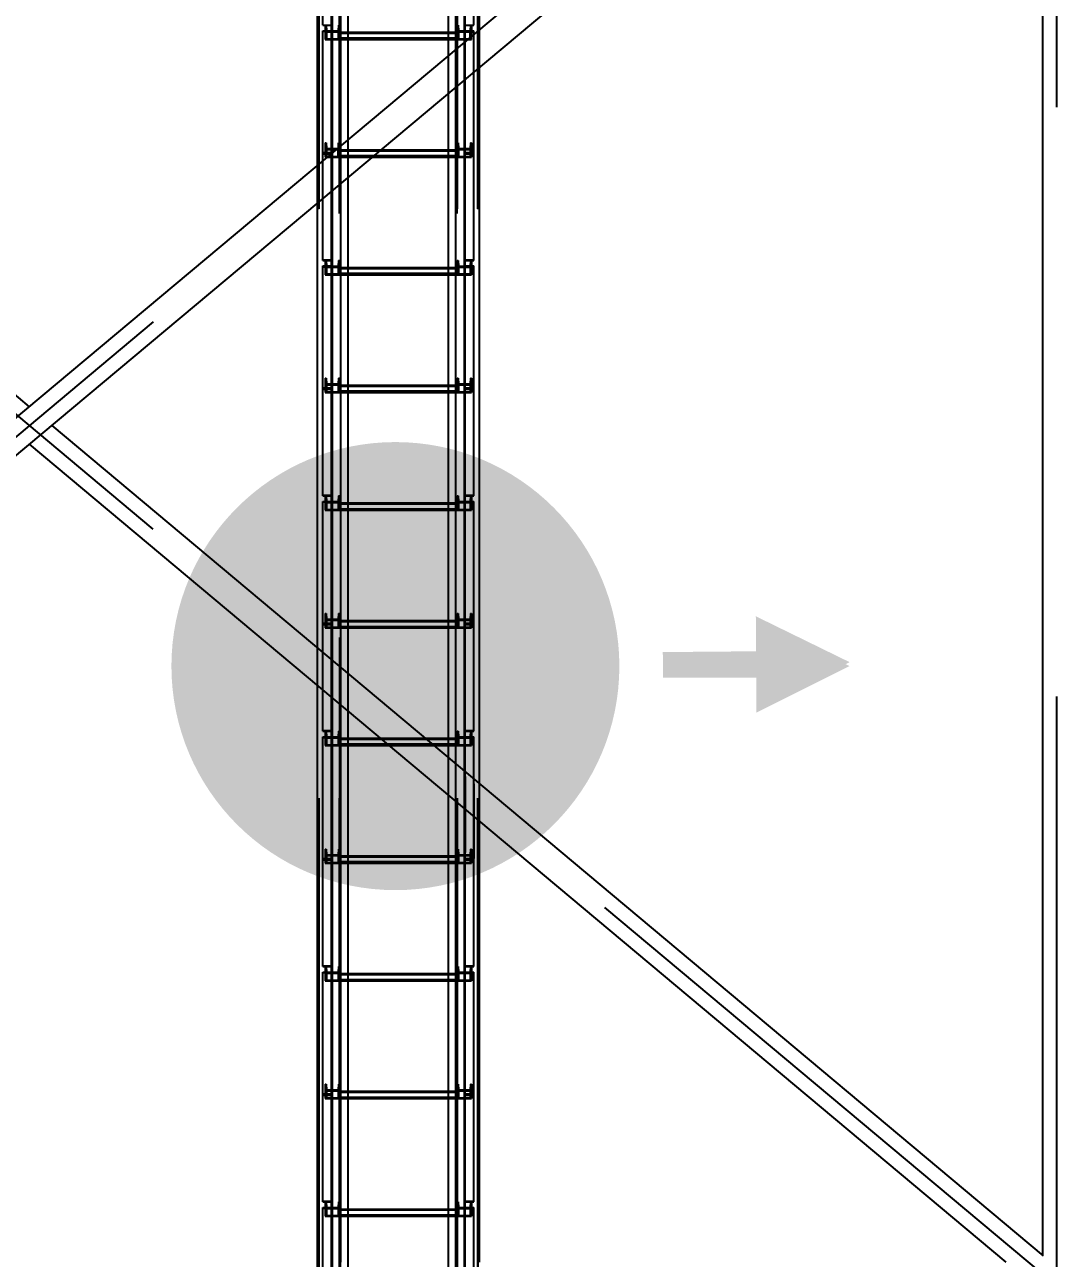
# Model space of a CAD drawing. Header units: millimetres. Extents: x 150209.93 to 150215.05, y 136675.65 to 136679.93.
# Drawn here: x 150213.7881 to 150213.965, y 136678.1456 to 136678.3549 of the extents above; entities that cross this region are included whole.
import ezdxf

# ---------------------------------------------------------------- set-up
doc = ezdxf.new("R2010")
doc.units = ezdxf.units.MM
doc.header["$LTSCALE"] = 0.25
for name, pattern in [('CENTER', [50.8, 31.75, -6.35, 6.35, -6.35]), ('XKITLINE00', [0]), ('XKITLINE02', [4, 2, -2]), ('XKITLINE03', [6, 3, -1, 1, -1])]:
    doc.linetypes.add(name, pattern=pattern)
doc.layers.add('Parts', color=7, linetype='Continuous')
doc.styles.add('ROMANS', font='romans.shx')
doc.dimstyles.new('MD300', dxfattribs={"dimtxt": 2.5, "dimasz": 2.5, "dimexe": 1, "dimexo": 1, "dimgap": 0.5, "dimtad": 1, "dimdec": 1, "dimlfac": 50, "dimrnd": 0.5, "dimdsep": 46, "dimtxsty": 'ROMANS', "dimcen": 1, "dimclrd": 146, "dimclre": 146, "dimclrt": 30, "dimadec": 1, "dimazin": 2, "dimtfac": 1, "dimtdec": 1, "dimtmove": 0, "dimatfit": 1, "dimfxl": 1, "dimtolj": 1, "dimtzin": 0, "dimlwd": -1, "dimlwe": -1, "dimarcsym": 0})

# ---------------------------------------------------------------- blocks, each defined once
blk = doc.blocks.new('çatıı')
at = {"color": 1, "linetype": 'XKITLINE03'}
for p, q in [((24559, 12460.2), (24559, 14136.6)), ((24671, 12460.2), (24671, 14136.6)), ((24565, 14100.3), (24565, 12460.3)), ((24665, 12460.3), (24665, 14100.3)), ((24559, 13511.3), (24559, 13614.7)), ((24565, 13607.7), (24565, 13614.3)), ((24565, 13608.4), (24665, 13608.4)), ((24665, 13614.3), (24665, 13607.7)), ((24671, 13614.7), (24671, 13511.3)), ((24559, 13420.8), (24559, 13511.3)), ((24565, 13507.9), (24565, 13514.5)), ((24665, 13514.5), (24665, 13507.9)), ((24671, 13511.3), (24671, 13420.8)), ((24565, 13508.6), (24665, 13508.6)), ((24559, 13311.7), (24559, 13415)), ((24565, 13408.1), (24565, 13414.7)), ((24565, 13408.8), (24665, 13408.8)), ((24665, 13414.7), (24665, 13408.1)), ((24671, 13415), (24671, 13311.7)), ((24565, 13308.2), (24565, 13314.8)), ((24665, 13314.8), (24665, 13308.2)), ((24559, 13221.2), (24559, 13311.7)), ((24565, 13308.9), (24665, 13308.9)), ((24671, 13311.7), (24671, 13221.2)), ((24559, 13112), (24559, 13215.4)), ((24565, 13208.4), (24565, 13215)), ((24565, 13209.1), (24665, 13209.1)), ((24665, 13215), (24665, 13208.4)), ((24671, 13215.4), (24671, 13112)), ((24565, 13108.6), (24565, 13115.2)), ((24665, 13115.2), (24665, 13108.6)), ((24559, 13021.5), (24559, 13112)), ((24565, 13109.3), (24665, 13109.3)), ((24671, 13112), (24671, 13021.5)), ((24559, 12912.4), (24559, 13015.7)), ((24565, 13008.8), (24565, 13015.4)), ((24565, 13009.5), (24665, 13009.5)), ((24665, 13015.4), (24665, 13008.8)), ((24671, 13015.7), (24671, 12912.4)), ((24565, 12908.9), (24565, 12915.5)), ((24665, 12915.5), (24665, 12908.9)), ((24559, 12821.9), (24559, 12912.4)), ((24565, 12909.6), (24665, 12909.6)), ((24671, 12912.4), (24671, 12821.9)), ((24559, 12712.7), (24559, 12816.1)), ((24565, 12809.1), (24565, 12815.7)), ((24565, 12809.8), (24665, 12809.8)), ((24665, 12815.7), (24665, 12809.1)), ((24671, 12816.1), (24671, 12712.7)), ((24565, 12709.3), (24565, 12715.9)), ((24665, 12715.9), (24665, 12709.3)), ((24559, 12622.2), (24559, 12712.7)), ((24565, 12710), (24665, 12710)), ((24671, 12712.7), (24671, 12622.2)), ((24559, 12513.1), (24559, 12616.4)), ((24565, 12609.4), (24565, 12616.1)), ((24665, 12616.1), (24665, 12609.4)), ((24671, 12616.4), (24671, 12513.1)), ((24565, 12610.2), (24665, 12610.2))]:
    blk.add_line(p, q, dxfattribs=at)
at = {"color": 116, "linetype": 'XKITLINE02', "true_color": 0x136734}
for p, q in [((24547.1, 12464), (24547.1, 14108)), ((24547.7, 12464.3), (24547.7, 14108.5)), ((24564.9, 12464.3), (24564.9, 14108.5)), ((24565.4, 12464), (24565.4, 14108)), ((24664.5, 12464), (24664.5, 14108)), ((24665.1, 12464.3), (24665.1, 14108.5)), ((24682.3, 12464.3), (24682.3, 14108.5)), ((24682.8, 12464), (24682.8, 14108)), ((24565, 12460.3), (24565, 14101.5)), ((24565.8, 12460.4), (24565.8, 14101.4)), ((24657.5, 12461.4), (24657.5, 14101.4)), ((24664.1, 12460.4), (24664.1, 14101.4)), ((24665, 12460.3), (24665, 14101.5)), ((24663.7, 12512.8), (24663.7, 14066.3)), ((24546.3, 12527.6), (24546.3, 14052.6)), ((24572.5, 12461.4), (24572.5, 14036.4)), ((24551, 13619.9), (24551, 13711)), ((24558.2, 13614.3), (24558.2, 13710.4)), ((24559, 13614.3), (24559, 13711)), ((24671, 13614.3), (24671, 13711)), ((24671.8, 13614.3), (24671.8, 13710.4)), ((24679, 13619.9), (24679, 13711)), ((24551, 13619.9), (24558.2, 13619.9)), ((24553, 13619.8), (24553, 13613.2)), ((24553, 13619.8), (24553.7, 13619.8)), ((24553, 13619.8), (24553, 13614.3)), ((24553.7, 13619.8), (24553.7, 13613.2)), ((24553.7, 13619.8), (24554.1, 13615)), ((24558.2, 13511.9), (24558.2, 13620.2)), ((24558.2, 13620.2), (24559, 13620.2)), ((24559, 13511.3), (24559, 13620.2)), ((24564.3, 13619.8), (24563.9, 13615)), ((24564.3, 13619.8), (24564.3, 13613.2)), ((24564.3, 13619.8), (24565, 13619.8)), ((24565, 13619.8), (24565, 13613.2)), ((24565, 13619.8), (24565, 13614.3)), ((24665, 13619.8), (24665, 13614.3)), ((24665, 13619.8), (24665.7, 13619.8)), ((24665, 13619.8), (24665, 13613.2)), ((24665.7, 13619.8), (24666, 13615)), ((24665.7, 13619.8), (24665.7, 13613.2)), ((24671, 13511.3), (24671, 13620.2)), ((24671, 13620.2), (24671.8, 13620.2)), ((24671.8, 13601.9), (24671.8, 13620.2)), ((24671.8, 13619.9), (24679, 13619.9)), ((24676.3, 13619.8), (24675.9, 13615)), ((24676.3, 13619.8), (24677, 13619.8)), ((24676.3, 13619.8), (24676.3, 13613.2)), ((24677, 13619.8), (24677, 13614.3)), ((24677, 13619.8), (24677, 13613.2)), ((24683.7, 13584.2), (24683.7, 13615.9)), ((24551, 13511.3), (24551, 13615.2)), ((24551, 13615.2), (24558.2, 13615.2)), ((24551, 13614.7), (24559, 13614.7)), ((24553, 13614.3), (24553, 13607.7)), ((24553, 13614.3), (24565, 13614.3)), ((24553, 13613.2), (24553.7, 13613.2)), ((24553, 13613.2), (24553, 13607.7)), ((24553, 13607.7), (24565, 13607.7)), ((24553.7, 13613.2), (24554.1, 13608.4)), ((24554.1, 13615), (24554.1, 13608.4)), ((24554.1, 13615), (24563.9, 13615)), ((24554.1, 13608.4), (24563.9, 13608.4)), ((24558.2, 13614.3), (24559, 13614.3)), ((24563.9, 13615), (24563.9, 13608.4)), ((24564.3, 13613.2), (24563.9, 13608.4)), ((24564.3, 13613.2), (24565, 13613.2)), ((24565, 13614.3), (24565, 13607.7)), ((24565, 13607.7), (24565, 13613.9)), ((24565, 13613.9), (24665, 13613.9)), ((24565, 13613.9), (24572.5, 13613.9)), ((24565, 13613.2), (24565, 13607.7)), ((24565, 13613.2), (24665, 13613.2)), ((24565, 13613.2), (24665, 13613.2)), ((24565, 13609.1), (24665, 13609.1)), ((24565, 13608.5), (24665, 13608.5)), ((24565, 13608.4), (24572.5, 13608.4)), ((24565, 13607.7), (24572.5, 13607.7)), ((24657.5, 13613.9), (24665, 13613.9)), ((24657.5, 13608.4), (24665, 13608.4)), ((24657.5, 13607.7), (24665, 13607.7)), ((24665, 13614.3), (24677, 13614.3)), ((24665, 13614.3), (24665, 13607.7)), ((24665, 13607.7), (24665, 13613.9)), ((24665, 13613.2), (24665, 13607.7)), ((24665, 13613.2), (24665.7, 13613.2)), ((24665, 13607.7), (24677, 13607.7)), ((24665.7, 13613.2), (24666, 13608.4)), ((24666, 13615), (24675.9, 13615)), ((24666, 13615), (24666, 13608.4)), ((24666, 13608.4), (24675.9, 13608.4)), ((24671, 13614.7), (24679, 13614.7)), ((24671, 13614.3), (24671.8, 13614.3)), ((24671.8, 13615.2), (24679, 13615.2)), ((24675.9, 13608.4), (24675.9, 13615)), ((24675.9, 13608.4), (24676.3, 13613.2)), ((24676.3, 13613.2), (24677, 13613.2)), ((24677, 13607.7), (24677, 13614.3)), ((24677, 13607.7), (24677, 13613.2)), ((24679, 13608), (24679, 13615.2)), ((24679, 13511.3), (24679, 13608)), ((24663.7, 13567.4), (24663.7, 13599.2)), ((24671, 13601.3), (24671, 13511.3)), ((24671.8, 13511.9), (24671.8, 13601.9)), ((24657.5, 13562.2), (24657.5, 13594)), ((24572.5, 13491), (24572.5, 13522.8)), ((24551, 13511.9), (24558.2, 13511.9)), ((24551, 13420.2), (24551, 13511.3)), ((24551, 13511.3), (24559, 13511.3)), ((24551, 13511.3), (24559, 13511.3)), ((24553, 13520), (24553, 13513.4)), ((24553, 13520), (24553.7, 13520)), ((24553, 13520), (24553, 13514.5)), ((24553, 13514.5), (24553, 13507.9)), ((24553, 13514.5), (24565, 13514.5)), ((24553, 13513.4), (24553.7, 13513.4)), ((24553, 13513.4), (24553, 13507.9)), ((24553.7, 13520), (24553.7, 13513.4)), ((24553.7, 13520), (24554.1, 13515.2)), ((24553.7, 13513.4), (24554.1, 13508.6)), ((24554.1, 13515.2), (24554.1, 13508.6)), ((24554.1, 13515.2), (24563.9, 13515.2)), ((24558.2, 13516.8), (24559, 13516.8)), ((24559, 13414.7), (24559, 13511.3)), ((24564.3, 13520), (24563.9, 13515.2)), ((24563.9, 13508.6), (24563.9, 13515.2)), ((24563.9, 13508.6), (24564.3, 13513.4)), ((24564.3, 13513.4), (24564.3, 13520)), ((24564.3, 13520), (24565, 13520)), ((24564.3, 13513.4), (24565, 13513.4)), ((24565, 13513.4), (24565, 13520)), ((24565, 13514.5), (24565, 13520)), ((24565, 13507.9), (24565, 13514.5)), ((24565, 13507.9), (24565, 13514.1)), ((24565, 13514.1), (24600, 13514.1)), ((24565, 13514), (24665, 13514)), ((24565, 13507.9), (24565, 13513.4)), ((24565, 13513.4), (24665, 13513.4)), ((24565, 13513.4), (24665, 13513.4)), ((24566.3, 13485.9), (24566.3, 13517.6)), ((24657.5, 13514.1), (24665, 13514.1)), ((24665, 13520), (24665, 13514.5)), ((24665, 13520), (24665.7, 13520)), ((24665, 13520), (24665, 13513.4)), ((24665, 13514.5), (24677, 13514.5)), ((24665, 13514.5), (24665, 13507.9)), ((24665, 13507.9), (24665, 13514.1)), ((24665, 13513.4), (24665, 13507.9)), ((24665, 13513.4), (24665.7, 13513.4)), ((24665.7, 13520), (24666, 13515.2)), ((24665.7, 13520), (24665.7, 13513.4)), ((24665.7, 13513.4), (24666, 13508.6)), ((24666, 13515.2), (24675.9, 13515.2)), ((24666, 13515.2), (24666, 13508.6)), ((24671, 13516.8), (24671.8, 13516.8)), ((24671, 13414.7), (24671, 13511.3)), ((24671, 13511.3), (24679, 13511.3)), ((24671, 13511.3), (24679, 13511.3)), ((24671.8, 13511.9), (24679, 13511.9)), ((24676.3, 13520), (24675.9, 13515.2)), ((24675.9, 13515.2), (24675.9, 13508.6)), ((24676.3, 13513.4), (24675.9, 13508.6)), ((24676.3, 13520), (24677, 13520)), ((24676.3, 13520), (24676.3, 13513.4)), ((24676.3, 13513.4), (24677, 13513.4)), ((24677, 13520), (24677, 13514.5)), ((24677, 13520), (24677, 13513.4)), ((24677, 13514.5), (24677, 13507.9)), ((24677, 13513.4), (24677, 13507.9)), ((24679, 13420.2), (24679, 13511.3)), ((24546.3, 13469.1), (24546.3, 13500.9)), ((24551, 13510.7), (24558.2, 13510.7)), ((24553, 13507.9), (24565, 13507.9)), ((24554.1, 13508.6), (24563.9, 13508.6)), ((24558.2, 13414.7), (24558.2, 13510.7)), ((24558.2, 13505.2), (24559, 13505.2)), ((24565, 13509.2), (24665, 13509.2)), ((24565, 13508.6), (24665, 13508.6)), ((24565, 13508.6), (24593.4, 13508.6)), ((24565, 13507.9), (24592.6, 13507.9)), ((24657.5, 13508.6), (24665, 13508.6)), ((24657.5, 13507.9), (24665, 13507.9)), ((24665, 13507.9), (24677, 13507.9)), ((24666, 13508.6), (24675.9, 13508.6)), ((24671, 13505.2), (24671.8, 13505.2)), ((24671.8, 13414.7), (24671.8, 13510.7)), ((24671.8, 13510.7), (24679, 13510.7)), ((24551, 13420.8), (24559, 13420.8)), ((24551, 13420.2), (24558.2, 13420.2)), ((24553, 13420.2), (24553, 13413.5)), ((24553, 13420.2), (24553.7, 13420.2)), ((24553, 13420.2), (24553, 13414.7)), ((24553.7, 13420.2), (24553.7, 13413.5)), ((24553.7, 13420.2), (24554.1, 13415.4)), ((24558.2, 13312.2), (24558.2, 13420.5)), ((24558.2, 13420.5), (24559, 13420.5)), ((24559, 13311.7), (24559, 13420.5)), ((24564.3, 13420.2), (24563.9, 13415.4)), ((24564.3, 13420.2), (24564.3, 13413.5)), ((24564.3, 13420.2), (24565, 13420.2)), ((24565, 13420.2), (24565, 13413.5)), ((24565, 13420.2), (24565, 13414.7)), ((24665, 13420.2), (24665, 13414.7)), ((24665, 13420.2), (24665.7, 13420.2)), ((24665, 13420.2), (24665, 13413.5)), ((24665.7, 13420.2), (24666, 13415.4)), ((24665.7, 13420.2), (24665.7, 13413.5)), ((24671, 13420.8), (24679, 13420.8)), ((24671, 13311.7), (24671, 13420.5)), ((24671, 13420.5), (24671.8, 13420.5)), ((24671.8, 13312.2), (24671.8, 13420.5)), ((24671.8, 13420.2), (24679, 13420.2)), ((24676.3, 13420.2), (24675.9, 13415.4)), ((24676.3, 13420.2), (24677, 13420.2)), ((24676.3, 13420.2), (24676.3, 13413.5)), ((24677, 13420.2), (24677, 13414.7)), ((24677, 13420.2), (24677, 13413.5)), ((24551, 13311.7), (24551, 13415.6)), ((24551, 13415.6), (24558.2, 13415.6)), ((24551, 13415), (24559, 13415)), ((24553, 13414.7), (24553, 13408.1)), ((24553, 13414.7), (24565, 13414.7)), ((24553, 13413.5), (24553.7, 13413.5)), ((24553, 13413.5), (24553, 13408.1)), ((24553, 13408.1), (24565, 13408.1)), ((24553.7, 13413.5), (24554.1, 13408.8)), ((24554.1, 13415.4), (24554.1, 13408.8)), ((24554.1, 13415.4), (24563.9, 13415.4)), ((24554.1, 13408.8), (24563.9, 13408.8)), ((24558.2, 13414.7), (24559, 13414.7)), ((24563.9, 13415.4), (24563.9, 13408.8)), ((24564.3, 13413.5), (24563.9, 13408.8)), ((24564.3, 13413.5), (24565, 13413.5)), ((24565, 13414.7), (24565, 13408.1)), ((24565, 13408.1), (24565, 13414.3)), ((24565, 13414.3), (24572.5, 13414.3)), ((24565, 13414.2), (24665, 13414.2)), ((24565, 13413.6), (24665, 13413.6)), ((24565, 13413.5), (24565, 13408.1)), ((24565, 13413.5), (24665, 13413.5)), ((24565, 13409.4), (24665, 13409.4)), ((24565, 13408.8), (24665, 13408.8)), ((24565, 13408.8), (24572.5, 13408.8)), ((24565, 13408.1), (24572.5, 13408.1)), ((24657.5, 13414.3), (24665, 13414.3)), ((24657.5, 13408.8), (24665, 13408.8)), ((24657.5, 13408.1), (24665, 13408.1)), ((24665, 13414.7), (24677, 13414.7)), ((24665, 13414.7), (24665, 13408.1)), ((24665, 13408.1), (24665, 13414.3)), ((24665, 13413.5), (24665, 13408.1)), ((24665, 13413.5), (24665.7, 13413.5)), ((24665, 13408.1), (24677, 13408.1)), ((24665.7, 13413.5), (24666, 13408.8)), ((24666, 13415.4), (24675.9, 13415.4)), ((24666, 13415.4), (24666, 13408.8)), ((24666, 13408.8), (24675.9, 13408.8)), ((24671, 13415), (24679, 13415)), ((24671, 13414.7), (24671.8, 13414.7)), ((24671.8, 13415.6), (24679, 13415.6)), ((24675.9, 13415.4), (24675.9, 13408.8)), ((24676.3, 13413.5), (24675.9, 13408.8)), ((24676.3, 13413.5), (24677, 13413.5)), ((24677, 13414.7), (24677, 13408.1)), ((24677, 13413.5), (24677, 13408.1)), ((24679, 13311.7), (24679, 13415.6)), ((24551, 13312.2), (24558.2, 13312.2)), ((24553, 13320.3), (24553, 13313.7)), ((24553, 13320.3), (24553.7, 13320.3)), ((24553, 13320.3), (24553, 13314.8)), ((24553, 13314.8), (24553, 13308.2)), ((24553, 13314.8), (24565, 13314.8)), ((24553, 13313.7), (24553.7, 13313.7)), ((24553, 13313.7), (24553, 13308.2)), ((24553.7, 13320.3), (24553.7, 13313.7)), ((24553.7, 13320.3), (24554.1, 13315.5)), ((24553.7, 13313.7), (24554.1, 13308.9)), ((24554.1, 13315.5), (24554.1, 13308.9)), ((24554.1, 13315.5), (24563.9, 13315.5)), ((24558.2, 13317.2), (24559, 13317.2)), ((24564.3, 13320.3), (24563.9, 13315.5)), ((24563.9, 13315.5), (24563.9, 13308.9)), ((24564.3, 13313.7), (24563.9, 13308.9)), ((24564.3, 13320.3), (24564.3, 13313.7)), ((24564.3, 13320.3), (24565, 13320.3)), ((24564.3, 13313.7), (24565, 13313.7)), ((24565, 13313.7), (24565, 13320.3)), ((24565, 13320.3), (24565, 13314.8)), ((24565, 13314.8), (24565, 13308.2)), ((24565, 13308.2), (24565, 13314.4)), ((24565, 13314.4), (24665, 13314.4)), ((24565, 13314.4), (24572.5, 13314.4)), ((24565, 13313.8), (24665, 13313.8)), ((24565, 13313.7), (24565, 13308.2)), ((24565, 13313.7), (24665, 13313.7)), ((24657.5, 13314.4), (24665, 13314.4)), ((24665, 13320.3), (24665, 13314.8)), ((24665, 13320.3), (24665.7, 13320.3)), ((24665, 13320.3), (24665, 13313.7)), ((24665, 13314.8), (24677, 13314.8)), ((24665, 13314.8), (24665, 13308.2)), ((24665, 13308.2), (24665, 13314.4)), ((24665, 13313.7), (24665, 13308.2)), ((24665, 13313.7), (24665.7, 13313.7)), ((24665.7, 13320.3), (24666, 13315.5)), ((24665.7, 13320.3), (24665.7, 13313.7)), ((24665.7, 13313.7), (24666, 13308.9)), ((24666, 13315.5), (24675.9, 13315.5)), ((24666, 13315.5), (24666, 13308.9)), ((24671, 13317.2), (24671.8, 13317.2)), ((24671.8, 13312.2), (24679, 13312.2)), ((24676.3, 13320.3), (24675.9, 13315.5)), ((24675.9, 13315.5), (24675.9, 13308.9)), ((24676.3, 13313.7), (24675.9, 13308.9)), ((24676.3, 13320.3), (24677, 13320.3)), ((24676.3, 13320.3), (24676.3, 13313.7)), ((24676.3, 13313.7), (24677, 13313.7)), ((24677, 13320.3), (24677, 13314.8)), ((24677, 13320.3), (24677, 13313.7)), ((24677, 13314.8), (24677, 13308.2)), ((24677, 13313.7), (24677, 13308.2)), ((24551, 13220.6), (24551, 13311.7)), ((24551, 13311.7), (24559, 13311.7)), ((24551, 13311.7), (24559, 13311.7)), ((24551, 13311.1), (24558.2, 13311.1)), ((24553, 13308.2), (24565, 13308.2)), ((24554.1, 13308.9), (24563.9, 13308.9)), ((24558.2, 13215), (24558.2, 13311.1)), ((24558.2, 13305.5), (24559, 13305.5)), ((24559, 13215), (24559, 13311.7)), ((24565, 13309.6), (24665, 13309.6)), ((24565, 13309), (24665, 13309)), ((24565, 13308.9), (24572.5, 13308.9)), ((24565, 13308.2), (24572.5, 13308.2)), ((24657.5, 13308.9), (24665, 13308.9)), ((24657.5, 13308.2), (24665, 13308.2)), ((24665, 13308.2), (24677, 13308.2)), ((24666, 13308.9), (24675.9, 13308.9)), ((24671, 13215), (24671, 13311.7)), ((24671, 13311.7), (24679, 13311.7)), ((24671, 13311.7), (24679, 13311.7)), ((24671, 13305.5), (24671.8, 13305.5)), ((24671.8, 13215), (24671.8, 13311.1)), ((24671.8, 13311.1), (24679, 13311.1)), ((24679, 13220.6), (24679, 13311.7)), ((24551, 13221.2), (24559, 13221.2)), ((24551, 13220.6), (24558.2, 13220.6)), ((24553, 13220.5), (24553, 13213.9)), ((24553, 13220.5), (24553.7, 13220.5)), ((24553, 13220.5), (24553, 13215)), ((24553.7, 13220.5), (24553.7, 13213.9)), ((24553.7, 13220.5), (24554.1, 13215.7)), ((24558.2, 13112.6), (24558.2, 13220.8)), ((24558.2, 13220.8), (24559, 13220.8)), ((24559, 13112), (24559, 13220.8)), ((24564.3, 13220.5), (24563.9, 13215.7)), ((24564.3, 13220.5), (24564.3, 13213.9)), ((24564.3, 13220.5), (24565, 13220.5)), ((24565, 13220.5), (24565, 13213.9)), ((24565, 13220.5), (24565, 13215)), ((24665, 13220.5), (24665, 13215)), ((24665, 13220.5), (24665.7, 13220.5)), ((24665, 13220.5), (24665, 13213.9)), ((24665.7, 13220.5), (24666, 13215.7)), ((24665.7, 13220.5), (24665.7, 13213.9)), ((24671, 13221.2), (24679, 13221.2)), ((24671, 13112), (24671, 13220.8)), ((24671, 13220.8), (24671.8, 13220.8)), ((24671.8, 13112.6), (24671.8, 13220.8)), ((24671.8, 13220.6), (24679, 13220.6)), ((24676.3, 13220.5), (24675.9, 13215.7)), ((24676.3, 13220.5), (24677, 13220.5)), ((24676.3, 13220.5), (24676.3, 13213.9)), ((24677, 13220.5), (24677, 13215)), ((24677, 13220.5), (24677, 13213.9)), ((24551, 13112), (24551, 13215.9)), ((24551, 13215.9), (24558.2, 13215.9)), ((24551, 13215.4), (24559, 13215.4)), ((24553, 13215), (24553, 13208.4)), ((24553, 13215), (24565, 13215)), ((24553, 13213.9), (24553.7, 13213.9)), ((24553, 13213.9), (24553, 13208.4)), ((24553, 13208.4), (24565, 13208.4)), ((24553.7, 13213.9), (24554.1, 13209.1)), ((24554.1, 13215.7), (24554.1, 13209.1)), ((24554.1, 13215.7), (24563.9, 13215.7)), ((24554.1, 13209.1), (24563.9, 13209.1)), ((24558.2, 13215), (24559, 13215)), ((24563.9, 13215.7), (24563.9, 13209.1)), ((24564.3, 13213.9), (24563.9, 13209.1)), ((24564.3, 13213.9), (24565, 13213.9)), ((24565, 13215), (24565, 13208.4)), ((24565, 13208.4), (24565, 13214.6)), ((24565, 13214.6), (24665, 13214.6)), ((24565, 13214.6), (24572.5, 13214.6)), ((24565, 13213.9), (24565, 13208.4)), ((24565, 13213.9), (24665, 13213.9)), ((24565, 13213.9), (24665, 13213.9)), ((24565, 13209.7), (24665, 13209.7)), ((24565, 13209.2), (24665, 13209.2)), ((24565, 13209.1), (24572.5, 13209.1)), ((24565, 13208.4), (24572.5, 13208.4)), ((24657.5, 13214.6), (24665, 13214.6)), ((24657.5, 13209.1), (24665, 13209.1)), ((24657.5, 13208.4), (24665, 13208.4)), ((24665, 13215), (24677, 13215)), ((24665, 13215), (24665, 13208.4)), ((24665, 13208.4), (24665, 13214.6)), ((24665, 13213.9), (24665, 13208.4)), ((24665, 13213.9), (24665.7, 13213.9)), ((24665, 13208.4), (24677, 13208.4)), ((24665.7, 13213.9), (24666, 13209.1)), ((24666, 13215.7), (24675.9, 13215.7)), ((24666, 13215.7), (24666, 13209.1)), ((24666, 13209.1), (24675.9, 13209.1)), ((24671, 13215.4), (24679, 13215.4)), ((24671, 13215), (24671.8, 13215)), ((24671.8, 13215.9), (24679, 13215.9)), ((24675.9, 13215.7), (24675.9, 13209.1)), ((24676.3, 13213.9), (24675.9, 13209.1)), ((24676.3, 13213.9), (24677, 13213.9)), ((24677, 13215), (24677, 13208.4)), ((24677, 13213.9), (24677, 13208.4)), ((24679, 13112), (24679, 13215.9)), ((24553, 13120.7), (24553, 13114.1)), ((24553, 13120.7), (24553.7, 13120.7)), ((24553, 13120.7), (24553, 13115.2)), ((24553, 13115.2), (24553, 13108.6)), ((24553, 13115.2), (24565, 13115.2)), ((24553, 13114.1), (24553.7, 13114.1)), ((24553, 13114.1), (24553, 13108.6)), ((24553.7, 13120.7), (24553.7, 13114.1)), ((24553.7, 13120.7), (24554.1, 13115.9)), ((24553.7, 13114.1), (24554.1, 13109.3)), ((24554.1, 13115.9), (24554.1, 13109.3)), ((24554.1, 13115.9), (24563.9, 13115.9)), ((24558.2, 13117.5), (24559, 13117.5)), ((24564.3, 13120.7), (24563.9, 13115.9)), ((24563.9, 13115.9), (24563.9, 13109.3)), ((24564.3, 13114.1), (24563.9, 13109.3)), ((24564.3, 13120.7), (24564.3, 13114.1)), ((24564.3, 13120.7), (24565, 13120.7)), ((24564.3, 13114.1), (24565, 13114.1)), ((24565, 13120.7), (24565, 13114.1)), ((24565, 13120.7), (24565, 13115.2)), ((24565, 13115.2), (24565, 13108.6)), ((24565, 13108.6), (24565, 13114.8)), ((24565, 13114.8), (24572.5, 13114.8)), ((24565, 13114.7), (24665, 13114.7)), ((24565, 13114.1), (24665, 13114.1)), ((24565, 13114.1), (24665, 13114.1)), ((24565, 13114.1), (24565, 13108.6)), ((24657.5, 13114.8), (24665, 13114.8)), ((24665, 13120.7), (24665, 13115.2)), ((24665, 13120.7), (24665.7, 13120.7)), ((24665, 13120.7), (24665, 13114.1)), ((24665, 13115.2), (24677, 13115.2)), ((24665, 13115.2), (24665, 13108.6)), ((24665, 13108.6), (24665, 13114.8)), ((24665, 13114.1), (24665, 13108.6)), ((24665, 13114.1), (24665.7, 13114.1)), ((24665.7, 13120.7), (24666, 13115.9)), ((24665.7, 13120.7), (24665.7, 13114.1)), ((24665.7, 13114.1), (24666, 13109.3)), ((24666, 13115.9), (24675.9, 13115.9)), ((24666, 13115.9), (24666, 13109.3)), ((24671, 13117.5), (24671.8, 13117.5)), ((24676.3, 13120.7), (24675.9, 13115.9)), ((24675.9, 13115.9), (24675.9, 13109.3)), ((24676.3, 13114.1), (24675.9, 13109.3)), ((24676.3, 13120.7), (24677, 13120.7)), ((24676.3, 13120.7), (24676.3, 13114.1)), ((24676.3, 13114.1), (24677, 13114.1)), ((24677, 13120.7), (24677, 13115.2)), ((24677, 13120.7), (24677, 13114.1)), ((24677, 13115.2), (24677, 13108.6)), ((24677, 13114.1), (24677, 13108.6)), ((24551, 13112.6), (24558.2, 13112.6)), ((24551, 13020.9), (24551, 13112)), ((24551, 13112), (24559, 13112)), ((24551, 13112), (24559, 13112)), ((24551, 13111.4), (24558.2, 13111.4)), ((24553, 13108.6), (24565, 13108.6)), ((24554.1, 13109.3), (24563.9, 13109.3)), ((24558.2, 13015.4), (24558.2, 13111.4)), ((24558.2, 13105.9), (24559, 13105.9)), ((24559, 13015.4), (24559, 13112)), ((24565, 13109.9), (24665, 13109.9)), ((24565, 13109.3), (24665, 13109.3)), ((24565, 13109.3), (24572.5, 13109.3)), ((24565, 13108.6), (24572.5, 13108.6)), ((24657.5, 13109.3), (24665, 13109.3)), ((24657.5, 13108.6), (24665, 13108.6)), ((24665, 13108.6), (24677, 13108.6)), ((24666, 13109.3), (24675.9, 13109.3)), ((24671, 13112), (24679, 13112)), ((24671, 13015.4), (24671, 13112)), ((24671, 13112), (24679, 13112)), ((24671, 13105.9), (24671.8, 13105.9)), ((24671.8, 13112.6), (24679, 13112.6)), ((24671.8, 13015.4), (24671.8, 13111.4)), ((24671.8, 13111.4), (24679, 13111.4)), ((24679, 13020.9), (24679, 13112)), ((24546.3, 13059.7), (24546.3, 13091.4)), ((24566.3, 13042.9), (24566.3, 13074.7)), ((24572.5, 13037.7), (24572.5, 13069.5)), ((24551, 13021.5), (24559, 13021.5)), ((24551, 13020.9), (24558.2, 13020.9)), ((24553, 13020.9), (24553, 13014.2)), ((24553, 13020.9), (24553.7, 13020.9)), ((24553, 13020.9), (24553, 13015.4)), ((24553.7, 13020.9), (24553.7, 13014.2)), ((24553.7, 13020.9), (24554.1, 13016.1)), ((24558.2, 12912.9), (24558.2, 13021.2)), ((24558.2, 13021.2), (24559, 13021.2)), ((24559, 12912.4), (24559, 13021.2)), ((24564.3, 13020.9), (24563.9, 13016.1)), ((24564.3, 13020.9), (24564.3, 13014.2)), ((24564.3, 13020.9), (24565, 13020.9)), ((24565, 13020.9), (24565, 13014.2)), ((24565, 13020.9), (24565, 13015.4)), ((24665, 13020.9), (24665, 13015.4)), ((24665, 13020.9), (24665.7, 13020.9)), ((24665, 13020.9), (24665, 13014.2)), ((24665.7, 13020.9), (24666, 13016.1)), ((24665.7, 13020.9), (24665.7, 13014.2)), ((24671, 13021.5), (24679, 13021.5)), ((24671, 12983), (24671, 13021.2)), ((24671, 13021.2), (24671.8, 13021.2)), ((24671.8, 12912.9), (24671.8, 13021.2)), ((24671.8, 13020.9), (24679, 13020.9)), ((24676.3, 13020.9), (24675.9, 13016.1)), ((24676.3, 13020.9), (24677, 13020.9)), ((24676.3, 13020.9), (24676.3, 13014.2)), ((24677, 13020.9), (24677, 13015.4)), ((24677, 13020.9), (24677, 13014.2)), ((24551, 12912.4), (24551, 13016.3)), ((24551, 13016.3), (24558.2, 13016.3)), ((24551, 13015.7), (24559, 13015.7)), ((24553, 13015.4), (24553, 13008.8)), ((24553, 13015.4), (24565, 13015.4)), ((24553, 13014.2), (24553.7, 13014.2)), ((24553, 13014.2), (24553, 13008.8)), ((24553, 13008.8), (24565, 13008.8)), ((24553.7, 13014.2), (24554.1, 13009.5)), ((24554.1, 13016.1), (24554.1, 13009.5)), ((24554.1, 13016.1), (24563.9, 13016.1)), ((24554.1, 13009.5), (24563.9, 13009.5)), ((24558.2, 13015.4), (24559, 13015.4)), ((24563.9, 13016.1), (24563.9, 13009.5)), ((24564.3, 13014.2), (24563.9, 13009.5)), ((24564.3, 13014.2), (24565, 13014.2)), ((24565, 13015.4), (24565, 13008.8)), ((24565, 13008.8), (24565, 13015)), ((24565, 13015), (24572.5, 13015)), ((24565, 13014.9), (24665, 13014.9)), ((24565, 13014.3), (24665, 13014.3)), ((24565, 13014.2), (24565, 13008.8)), ((24565, 13014.2), (24665, 13014.2)), ((24565, 13010.1), (24665, 13010.1)), ((24565, 13009.5), (24665, 13009.5)), ((24565, 13009.5), (24572.5, 13009.5)), ((24565, 13008.8), (24572.5, 13008.8)), ((24599.7, 13015), (24637.6, 13015)), ((24606.2, 13009.5), (24644.2, 13009.5)), ((24607.1, 13008.8), (24645, 13008.8)), ((24657.5, 13015), (24665, 13015)), ((24657.5, 13009.5), (24665, 13009.5)), ((24657.5, 13008.8), (24665, 13008.8)), ((24665, 13015.4), (24677, 13015.4)), ((24665, 13015.4), (24665, 13008.8)), ((24665, 13008.8), (24665, 13015)), ((24665, 13014.2), (24665, 13008.8)), ((24665, 13014.2), (24665.7, 13014.2)), ((24665, 13008.8), (24677, 13008.8)), ((24665.7, 13014.2), (24666, 13009.5)), ((24666, 13016.1), (24675.9, 13016.1)), ((24666, 13016.1), (24666, 13009.5)), ((24666, 13009.5), (24675.9, 13009.5)), ((24671, 13015.7), (24679, 13015.7)), ((24671, 13015.4), (24671.8, 13015.4)), ((24671.8, 13016.3), (24679, 13016.3)), ((24675.9, 13016.1), (24675.9, 13009.5)), ((24676.3, 13014.2), (24675.9, 13009.5)), ((24676.3, 13014.2), (24677, 13014.2)), ((24677, 13015.4), (24677, 13008.8)), ((24677, 13014.2), (24677, 13008.8)), ((24679, 12912.4), (24679, 13016.3)), ((24657.5, 12966.5), (24657.5, 12998.3)), ((24663.7, 12961.4), (24663.7, 12993.1)), ((24671, 12912.4), (24671, 12983)), ((24671.8, 12982.4), (24671.8, 12917.9)), ((24679, 12976.3), (24679, 12912.9)), ((24683.7, 12944.6), (24683.7, 12976.4)), ((24553, 12921), (24553, 12914.4)), ((24553, 12921), (24553.7, 12921)), ((24553, 12921), (24553, 12915.5)), ((24553, 12915.5), (24553, 12908.9)), ((24553, 12915.5), (24565, 12915.5)), ((24553, 12914.4), (24553.7, 12914.4)), ((24553, 12914.4), (24553, 12908.9)), ((24553.7, 12921), (24553.7, 12914.4)), ((24553.7, 12921), (24554.1, 12916.2)), ((24553.7, 12914.4), (24554.1, 12909.6)), ((24554.1, 12916.2), (24554.1, 12909.6)), ((24554.1, 12916.2), (24563.9, 12916.2)), ((24558.2, 12917.9), (24559, 12917.9)), ((24564.3, 12921), (24563.9, 12916.2)), ((24563.9, 12916.2), (24563.9, 12909.6)), ((24564.3, 12914.4), (24563.9, 12909.6)), ((24564.3, 12921), (24564.3, 12914.4)), ((24564.3, 12921), (24565, 12921)), ((24564.3, 12914.4), (24565, 12914.4)), ((24565, 12921), (24565, 12914.4)), ((24565, 12921), (24565, 12915.5)), ((24565, 12915.5), (24565, 12908.9)), ((24565, 12908.9), (24565, 12915.1)), ((24565, 12915.1), (24665, 12915.1)), ((24565, 12915.1), (24572.5, 12915.1)), ((24565, 12914.5), (24665, 12914.5)), ((24565, 12914.4), (24665, 12914.4)), ((24565, 12914.4), (24565, 12908.9)), ((24657.5, 12915.1), (24665, 12915.1)), ((24665, 12921), (24665, 12915.5)), ((24665, 12921), (24665.7, 12921)), ((24665, 12921), (24665, 12914.4)), ((24665, 12915.5), (24677, 12915.5)), ((24665, 12915.5), (24665, 12908.9)), ((24665, 12908.9), (24665, 12915.1)), ((24665, 12914.4), (24665, 12908.9)), ((24665, 12914.4), (24665.7, 12914.4)), ((24665.7, 12921), (24666, 12916.2)), ((24665.7, 12921), (24665.7, 12914.4)), ((24665.7, 12914.4), (24666, 12909.6)), ((24666, 12916.2), (24675.9, 12916.2)), ((24666, 12916.2), (24666, 12909.6)), ((24671, 12917.9), (24671.8, 12917.9)), ((24676.3, 12921), (24675.9, 12916.2)), ((24675.9, 12916.2), (24675.9, 12909.6)), ((24676.3, 12914.4), (24675.9, 12909.6)), ((24676.3, 12921), (24677, 12921)), ((24676.3, 12921), (24676.3, 12914.4)), ((24676.3, 12914.4), (24677, 12914.4)), ((24677, 12921), (24677, 12915.5)), ((24677, 12921), (24677, 12914.4)), ((24677, 12915.5), (24677, 12908.9)), ((24677, 12914.4), (24677, 12908.9)), ((24551, 12912.9), (24558.2, 12912.9)), ((24551, 12821.3), (24551, 12912.4)), ((24551, 12912.4), (24559, 12912.4)), ((24551, 12912.4), (24559, 12912.4)), ((24551, 12911.8), (24558.2, 12911.8)), ((24553, 12908.9), (24565, 12908.9)), ((24554.1, 12909.6), (24563.9, 12909.6)), ((24558.2, 12815.7), (24558.2, 12911.8)), ((24558.2, 12906.2), (24559, 12906.2)), ((24559, 12815.7), (24559, 12912.4)), ((24565, 12910.3), (24665, 12910.3)), ((24565, 12909.7), (24665, 12909.7)), ((24565, 12909.6), (24572.5, 12909.6)), ((24565, 12908.9), (24572.5, 12908.9)), ((24657.5, 12909.6), (24665, 12909.6)), ((24657.5, 12908.9), (24665, 12908.9)), ((24665, 12908.9), (24677, 12908.9)), ((24666, 12909.6), (24675.9, 12909.6)), ((24671, 12815.7), (24671, 12912.4)), ((24671, 12912.4), (24679, 12912.4)), ((24671, 12912.4), (24679, 12912.4)), ((24671, 12906.2), (24671.8, 12906.2)), ((24671.8, 12912.9), (24679, 12912.9)), ((24671.8, 12815.7), (24671.8, 12911.8)), ((24671.8, 12911.8), (24679, 12911.8)), ((24679, 12821.3), (24679, 12912.4)), ((24551, 12821.9), (24559, 12821.9)), ((24551, 12821.3), (24558.2, 12821.3)), ((24553, 12821.2), (24553, 12814.6)), ((24553, 12821.2), (24553.7, 12821.2)), ((24553, 12821.2), (24553, 12815.7)), ((24553.7, 12821.2), (24553.7, 12814.6)), ((24553.7, 12821.2), (24554.1, 12816.4)), ((24558.2, 12713.3), (24558.2, 12821.5)), ((24558.2, 12821.5), (24559, 12821.5)), ((24559, 12712.7), (24559, 12821.5)), ((24564.3, 12821.2), (24563.9, 12816.4)), ((24564.3, 12821.2), (24564.3, 12814.6)), ((24564.3, 12821.2), (24565, 12821.2)), ((24565, 12821.2), (24565, 12814.6)), ((24565, 12821.2), (24565, 12815.7)), ((24665, 12821.2), (24665, 12815.7)), ((24665, 12821.2), (24665.7, 12821.2)), ((24665, 12821.2), (24665, 12814.6)), ((24665.7, 12821.2), (24666, 12816.4)), ((24665.7, 12821.2), (24665.7, 12814.6)), ((24671, 12821.9), (24679, 12821.9)), ((24671, 12712.7), (24671, 12821.5)), ((24671, 12821.5), (24671.8, 12821.5)), ((24671.8, 12713.3), (24671.8, 12821.5)), ((24671.8, 12821.3), (24679, 12821.3)), ((24676.3, 12821.2), (24675.9, 12816.4)), ((24676.3, 12821.2), (24677, 12821.2)), ((24676.3, 12821.2), (24676.3, 12814.6)), ((24677, 12821.2), (24677, 12815.7)), ((24677, 12821.2), (24677, 12814.6)), ((24551, 12712.7), (24551, 12816.6)), ((24551, 12816.6), (24558.2, 12816.6)), ((24551, 12816.1), (24559, 12816.1)), ((24553, 12815.7), (24553, 12809.1)), ((24553, 12815.7), (24565, 12815.7)), ((24553, 12814.6), (24553.7, 12814.6)), ((24553, 12814.6), (24553, 12809.1)), ((24553.7, 12814.6), (24554.1, 12809.8)), ((24554.1, 12816.4), (24554.1, 12809.8)), ((24554.1, 12816.4), (24563.9, 12816.4)), ((24554.1, 12809.8), (24563.9, 12809.8)), ((24558.2, 12815.7), (24559, 12815.7)), ((24563.9, 12816.4), (24563.9, 12809.8)), ((24564.3, 12814.6), (24563.9, 12809.8)), ((24564.3, 12814.6), (24565, 12814.6)), ((24565, 12815.7), (24565, 12809.1)), ((24565, 12809.1), (24565, 12815.3)), ((24565, 12815.3), (24665, 12815.3)), ((24565, 12815.3), (24572.5, 12815.3)), ((24565, 12814.6), (24665, 12814.6)), ((24565, 12814.6), (24665, 12814.6)), ((24565, 12814.6), (24565, 12809.1)), ((24565, 12810.4), (24665, 12810.4)), ((24565, 12809.9), (24665, 12809.9)), ((24565, 12809.8), (24572.5, 12809.8)), ((24657.5, 12815.3), (24665, 12815.3)), ((24657.5, 12809.8), (24665, 12809.8)), ((24665, 12815.7), (24677, 12815.7)), ((24665, 12815.7), (24665, 12809.1)), ((24665, 12809.1), (24665, 12815.3)), ((24665, 12814.6), (24665, 12809.1)), ((24665, 12814.6), (24665.7, 12814.6)), ((24665.7, 12814.6), (24666, 12809.8)), ((24666, 12816.4), (24675.9, 12816.4)), ((24666, 12816.4), (24666, 12809.8)), ((24666, 12809.8), (24675.9, 12809.8)), ((24671, 12816.1), (24679, 12816.1)), ((24671, 12815.7), (24671.8, 12815.7)), ((24671.8, 12816.6), (24679, 12816.6)), ((24675.9, 12816.4), (24675.9, 12809.8)), ((24676.3, 12814.6), (24675.9, 12809.8)), ((24676.3, 12814.6), (24677, 12814.6)), ((24677, 12815.7), (24677, 12809.1)), ((24677, 12814.6), (24677, 12809.1)), ((24679, 12712.7), (24679, 12816.6)), ((24553, 12809.1), (24565, 12809.1)), ((24565, 12809.1), (24572.5, 12809.1)), ((24657.5, 12809.1), (24665, 12809.1)), ((24665, 12809.1), (24677, 12809.1)), ((24553, 12721.4), (24553, 12714.8)), ((24553, 12721.4), (24553.7, 12721.4)), ((24553, 12721.4), (24553, 12715.9)), ((24553, 12715.9), (24553, 12709.3)), ((24553, 12715.9), (24565, 12715.9)), ((24553.7, 12721.4), (24553.7, 12714.8)), ((24553.7, 12721.4), (24554.1, 12716.6)), ((24554.1, 12716.6), (24554.1, 12710)), ((24554.1, 12716.6), (24563.9, 12716.6)), ((24558.2, 12718.2), (24559, 12718.2)), ((24564.3, 12721.4), (24563.9, 12716.6)), ((24563.9, 12716.6), (24563.9, 12710)), ((24564.3, 12721.4), (24564.3, 12714.8)), ((24564.3, 12721.4), (24565, 12721.4)), ((24565, 12721.4), (24565, 12714.8)), ((24565, 12721.4), (24565, 12715.9)), ((24565, 12715.9), (24565, 12709.3)), ((24565, 12709.3), (24565, 12715.5)), ((24565, 12715.5), (24572.5, 12715.5)), ((24565, 12715.4), (24665, 12715.4)), ((24657.5, 12715.5), (24665, 12715.5)), ((24665, 12721.4), (24665, 12715.9)), ((24665, 12721.4), (24665.7, 12721.4)), ((24665, 12721.4), (24665, 12714.8)), ((24665, 12715.9), (24677, 12715.9)), ((24665, 12715.9), (24665, 12709.3)), ((24665, 12709.3), (24665, 12715.5)), ((24665.7, 12721.4), (24666, 12716.6)), ((24665.7, 12721.4), (24665.7, 12714.8)), ((24666, 12716.6), (24675.9, 12716.6)), ((24666, 12716.6), (24666, 12710)), ((24671, 12718.2), (24671.8, 12718.2)), ((24676.3, 12721.4), (24675.9, 12716.6)), ((24675.9, 12716.6), (24675.9, 12710)), ((24676.3, 12721.4), (24677, 12721.4)), ((24676.3, 12721.4), (24676.3, 12714.8)), ((24677, 12721.4), (24677, 12715.9)), ((24677, 12721.4), (24677, 12714.8)), ((24677, 12715.9), (24677, 12709.3)), ((24551, 12713.3), (24558.2, 12713.3)), ((24551, 12712.7), (24559, 12712.7)), ((24551, 12621.6), (24551, 12712.7)), ((24551, 12712.7), (24559, 12712.7)), ((24551, 12712.1), (24558.2, 12712.1)), ((24553, 12714.8), (24553.7, 12714.8)), ((24553, 12714.8), (24553, 12709.3)), ((24553, 12709.3), (24565, 12709.3)), ((24553.7, 12714.8), (24554.1, 12710)), ((24554.1, 12710), (24563.9, 12710)), ((24558.2, 12616.1), (24558.2, 12712.1)), ((24558.2, 12706.6), (24559, 12706.6)), ((24559, 12616.1), (24559, 12712.7)), ((24564.3, 12714.8), (24563.9, 12710)), ((24564.3, 12714.8), (24565, 12714.8)), ((24565, 12714.8), (24665, 12714.8)), ((24565, 12714.8), (24665, 12714.8)), ((24565, 12714.8), (24565, 12709.3)), ((24565, 12710.6), (24665, 12710.6)), ((24565, 12710), (24665, 12710)), ((24565, 12710), (24572.5, 12710)), ((24565, 12709.3), (24572.5, 12709.3)), ((24657.5, 12710), (24665, 12710)), ((24657.5, 12709.3), (24665, 12709.3)), ((24665, 12714.8), (24665, 12709.3)), ((24665, 12714.8), (24665.7, 12714.8)), ((24665, 12709.3), (24677, 12709.3)), ((24665.7, 12714.8), (24666, 12710)), ((24666, 12710), (24675.9, 12710)), ((24671, 12616.1), (24671, 12712.7)), ((24671, 12712.7), (24679, 12712.7)), ((24671, 12712.7), (24679, 12712.7)), ((24671, 12706.6), (24671.8, 12706.6)), ((24671.8, 12713.3), (24679, 12713.3)), ((24671.8, 12616.1), (24671.8, 12712.1)), ((24671.8, 12712.1), (24679, 12712.1)), ((24676.3, 12714.8), (24675.9, 12710)), ((24676.3, 12714.8), (24677, 12714.8)), ((24677, 12714.8), (24677, 12709.3)), ((24679, 12621.6), (24679, 12712.7)), ((24551, 12622.2), (24559, 12622.2)), ((24551, 12621.6), (24558.2, 12621.6)), ((24553, 12621.6), (24553, 12614.9)), ((24553, 12621.6), (24553.7, 12621.6)), ((24553, 12621.6), (24553, 12616.1)), ((24553.7, 12621.6), (24553.7, 12614.9)), ((24553.7, 12621.6), (24554.1, 12616.8)), ((24558.2, 12513.6), (24558.2, 12621.9)), ((24558.2, 12621.9), (24559, 12621.9)), ((24559, 12513.1), (24559, 12621.9)), ((24564.3, 12621.6), (24563.9, 12616.8)), ((24564.3, 12621.6), (24564.3, 12614.9)), ((24564.3, 12621.6), (24565, 12621.6)), ((24565, 12621.6), (24565, 12614.9)), ((24565, 12621.6), (24565, 12616.1)), ((24665, 12621.6), (24665, 12616.1)), ((24665, 12621.6), (24665.7, 12621.6)), ((24665, 12621.6), (24665, 12614.9)), ((24665.7, 12621.6), (24666, 12616.8)), ((24665.7, 12621.6), (24665.7, 12614.9)), ((24671, 12622.2), (24679, 12622.2)), ((24671, 12557.2), (24671, 12621.9)), ((24671, 12621.9), (24671.8, 12621.9)), ((24671.8, 12513.6), (24671.8, 12621.9)), ((24671.8, 12621.6), (24679, 12621.6)), ((24676.3, 12621.6), (24675.9, 12616.8)), ((24676.3, 12621.6), (24677, 12621.6)), ((24676.3, 12621.6), (24676.3, 12614.9)), ((24677, 12621.6), (24677, 12616.1)), ((24677, 12621.6), (24677, 12614.9)), ((24551, 12513.1), (24551, 12617)), ((24551, 12617), (24558.2, 12617)), ((24551, 12616.4), (24559, 12616.4)), ((24553, 12616.1), (24553, 12609.4)), ((24553, 12616.1), (24565, 12616.1)), ((24553, 12614.9), (24553.7, 12614.9)), ((24553, 12614.9), (24553, 12609.4)), ((24553.7, 12614.9), (24554.1, 12610.1)), ((24554.1, 12616.8), (24554.1, 12610.1)), ((24554.1, 12616.8), (24563.9, 12616.8)), ((24558.2, 12616.1), (24559, 12616.1)), ((24563.9, 12616.8), (24563.9, 12610.1)), ((24564.3, 12614.9), (24563.9, 12610.1)), ((24564.3, 12614.9), (24565, 12614.9)), ((24565, 12616.1), (24565, 12609.4)), ((24565, 12609.4), (24565, 12615.6)), ((24565, 12615.6), (24665, 12615.6)), ((24565, 12615.6), (24572.5, 12615.6)), ((24565, 12615), (24665, 12615)), ((24565, 12614.9), (24665, 12614.9)), ((24565, 12614.9), (24565, 12609.4)), ((24565, 12610.8), (24665, 12610.8)), ((24657.5, 12615.6), (24665, 12615.6)), ((24665, 12616.1), (24677, 12616.1)), ((24665, 12616.1), (24665, 12609.4)), ((24665, 12609.4), (24665, 12615.6)), ((24665, 12614.9), (24665, 12609.4)), ((24665, 12614.9), (24665.7, 12614.9)), ((24665.7, 12614.9), (24666, 12610.1)), ((24666, 12616.8), (24675.9, 12616.8)), ((24666, 12616.8), (24666, 12610.1)), ((24671, 12616.4), (24679, 12616.4)), ((24671, 12616.1), (24671.8, 12616.1)), ((24671.8, 12617), (24679, 12617)), ((24675.9, 12616.8), (24675.9, 12610.1)), ((24676.3, 12614.9), (24675.9, 12610.1)), ((24676.3, 12614.9), (24677, 12614.9)), ((24677, 12616.1), (24677, 12609.4)), ((24677, 12614.9), (24677, 12609.4)), ((24679, 12513.1), (24679, 12617)), ((24553, 12609.4), (24565, 12609.4)), ((24554.1, 12610.1), (24563.9, 12610.1)), ((24565, 12610.2), (24665, 12610.2)), ((24565, 12610.2), (24572.5, 12610.2)), ((24565, 12609.4), (24572.5, 12609.4)), ((24657.5, 12610.2), (24665, 12610.2)), ((24657.5, 12609.4), (24665, 12609.4)), ((24665, 12609.4), (24677, 12609.4)), ((24666, 12610.1), (24675.9, 12610.1))]:
    blk.add_line(p, q, dxfattribs=at)
at = {"color": 8, "linetype": 'CENTER'}
for p, q in [((25173.6, 14010.3), (23430, 12550.3)), ((25173.6, 12550.3), (23430, 14010.3)), ((25173.6, 12550.3), (25173.6, 14010.3))]:
    blk.add_line(p, q, dxfattribs=at)
at = {"color": 8, "linetype": 'XKITLINE00'}
for p, q in [((23506.2, 12630), (25130.4, 13990)), ((23506.2, 12598.2), (25161.6, 13984.3)), ((25161.4, 13984.2), (25161.4, 12576.4)), ((23506.2, 13962.4), (24301.8, 13296.2)), ((24320.8, 13280.3), (25162.2, 12575.8)), ((24301.8, 13264.4), (25130.4, 12570.6))]:
    blk.add_line(p, q, dxfattribs=at)
at = {"color": 7, "linetype": 'XKITLINE00'}
for p, q in [((24546.3, 13500.9), (24546.3, 13990)), ((24566.3, 13517.6), (24566.3, 13990)), ((24572.5, 13522.8), (24572.5, 13990)), ((24657.5, 13594), (24657.5, 13990)), ((24663.7, 13599.2), (24663.7, 13990)), ((24683.7, 13615.9), (24683.7, 13990)), ((24572.5, 13613.9), (24657.5, 13613.9)), ((24572.5, 13608.4), (24657.5, 13608.4)), ((24572.5, 13607.7), (24657.5, 13607.7)), ((24683.7, 12976.4), (24683.7, 13584.2)), ((24663.7, 12993.1), (24663.7, 13567.4)), ((24657.5, 12998.3), (24657.5, 13562.2)), ((24600, 13514.1), (24657.5, 13514.1)), ((24592.6, 13507.9), (24657.5, 13507.9)), ((24593.4, 13508.6), (24657.5, 13508.6)), ((24572.5, 13069.5), (24572.5, 13491)), ((24566.3, 13074.7), (24566.3, 13485.9)), ((24546.3, 13091.4), (24546.3, 13469.1)), ((24572.5, 13414.3), (24657.5, 13414.3)), ((24572.5, 13408.8), (24657.5, 13408.8)), ((24572.5, 13408.1), (24657.5, 13408.1)), ((24572.5, 13314.4), (24657.5, 13314.4)), ((24572.5, 13308.9), (24657.5, 13308.9)), ((24572.5, 13308.2), (24657.5, 13308.2)), ((24572.5, 13214.6), (24657.5, 13214.6)), ((24572.5, 13209.1), (24657.5, 13209.1)), ((24572.5, 13208.4), (24657.5, 13208.4)), ((24572.5, 13114.8), (24657.5, 13114.8)), ((24572.5, 13109.3), (24657.5, 13109.3)), ((24572.5, 13108.6), (24657.5, 13108.6)), ((24546.3, 12570.6), (24546.3, 13059.7)), ((24566.3, 12570.6), (24566.3, 13042.9)), ((24572.5, 12570.6), (24572.5, 13037.7)), ((24572.5, 13015), (24599.7, 13015)), ((24572.5, 13009.5), (24606.2, 13009.5)), ((24572.5, 13008.8), (24607.1, 13008.8)), ((24637.6, 13015), (24657.5, 13015)), ((24644.2, 13009.5), (24657.5, 13009.5)), ((24645, 13008.8), (24657.5, 13008.8)), ((24657.5, 12570.6), (24657.5, 12966.5)), ((24663.7, 12570.6), (24663.7, 12961.4)), ((24683.7, 12570.6), (24683.7, 12944.6)), ((24572.5, 12915.1), (24657.5, 12915.1)), ((24572.5, 12909.6), (24657.5, 12909.6)), ((24572.5, 12908.9), (24657.5, 12908.9)), ((24572.5, 12815.3), (24657.5, 12815.3)), ((24572.5, 12809.8), (24657.5, 12809.8)), ((24572.5, 12809.1), (24657.5, 12809.1)), ((24572.5, 12715.5), (24657.5, 12715.5)), ((24572.5, 12710), (24657.5, 12710)), ((24572.5, 12709.3), (24657.5, 12709.3)), ((24572.5, 12615.6), (24657.5, 12615.6)), ((24572.5, 12610.2), (24657.5, 12610.2)), ((24572.5, 12609.4), (24657.5, 12609.4))]:
    blk.add_line(p, q, dxfattribs=at)
at = {"color": 1, "linetype": 'XKITLINE00'}
for centre in [(24559, 13614.7), (24565, 13614.3), (24565, 13608.4), (24565, 13607.7), (24665, 13614.3), (24665, 13608.4), (24665, 13607.7), (24671, 13614.7), (24559, 13511.3), (24559, 13511.3), (24565, 13514.5), (24665, 13514.5), (24671, 13511.3), (24671, 13511.3), (24565, 13508.6), (24565, 13507.9), (24665, 13508.6), (24665, 13507.9), (24559, 13420.8), (24671, 13420.8), (24559, 13415), (24565, 13414.7), (24565, 13408.8), (24565, 13408.1), (24665, 13414.7), (24665, 13408.8), (24665, 13408.1), (24671, 13415), (24565, 13314.8), (24665, 13314.8), (24559, 13311.7), (24559, 13311.7), (24565, 13308.9), (24565, 13308.2), (24665, 13308.9), (24665, 13308.2), (24671, 13311.7), (24671, 13311.7), (24559, 13221.2), (24671, 13221.2), (24559, 13215.4), (24565, 13215), (24565, 13209.1), (24565, 13208.4), (24665, 13215), (24665, 13209.1), (24665, 13208.4), (24671, 13215.4), (24565, 13115.2), (24665, 13115.2), (24559, 13112), (24559, 13112), (24565, 13109.3), (24565, 13108.6), (24665, 13109.3), (24665, 13108.6), (24671, 13112), (24671, 13112), (24559, 13021.5), (24671, 13021.5), (24559, 13015.7), (24565, 13015.4), (24565, 13009.5), (24565, 13008.8), (24665, 13015.4), (24665, 13009.5), (24665, 13008.8), (24671, 13015.7), (24565, 12915.5), (24665, 12915.5), (24559, 12912.4), (24559, 12912.4), (24565, 12909.6), (24565, 12908.9), (24665, 12909.6), (24665, 12908.9), (24671, 12912.4), (24671, 12912.4), (24559, 12821.9), (24671, 12821.9), (24559, 12816.1), (24565, 12815.7), (24565, 12809.8), (24665, 12815.7), (24665, 12809.8), (24671, 12816.1), (24565, 12809.1), (24665, 12809.1), (24565, 12715.9), (24665, 12715.9), (24559, 12712.7), (24559, 12712.7), (24565, 12710), (24565, 12709.3), (24665, 12710), (24665, 12709.3), (24671, 12712.7), (24671, 12712.7), (24559, 12622.2), (24671, 12622.2), (24559, 12616.4), (24565, 12616.1), (24665, 12616.1), (24671, 12616.4), (24565, 12610.2), (24565, 12609.4), (24665, 12610.2), (24665, 12609.4)]:
    blk.add_circle(centre, 0.05, dxfattribs=at)
blk = doc.blocks.new('ANTENNA')
at = {"layer": 'Parts'}
h = blk.add_hatch(color=254, dxfattribs=at)
edge = h.paths.add_edge_path(flags=0)
edge.add_arc((162206.8543, 135646.4948), 190.044, 0, 360)
h = blk.add_hatch(color=254, dxfattribs=at)
edge = h.paths.add_edge_path(flags=0)
edge.add_arc((162206.8543, 135646.4948), 190.044, 0, 360)
at = {"layer": 'Parts', "true_color": 0xf26722}
h = blk.add_hatch(color=30, dxfattribs=at)
edge = h.paths.add_edge_path(flags=0)
edge.add_arc((162206.8543, 135646.4948), 190.044, 0, 360)
at = {"layer": 'Parts'}
h = blk.add_hatch(color=256, dxfattribs=at)
edge = h.paths.add_edge_path(flags=0)
edge.add_line((162206.8543, 135646.4948), (162333.7701, 135773.4106))
edge.add_arc((162206.8543, 135646.4948), 179.486, 45, 135)
edge.add_line((162079.9386, 135773.4106), (162206.8543, 135646.4948))
edge.add_line((162206.8543, 135646.4948), (162079.9386, 135519.5791))
edge.add_arc((162206.8543, 135646.4948), 179.486, 225, 315)
edge.add_line((162333.7701, 135519.5791), (162206.8543, 135646.4948))
h = blk.add_hatch(color=256, dxfattribs=at)
edge = h.paths.add_edge_path(flags=0)
edge.add_line((162206.8543, 135646.4948), (162333.7701, 135773.4106))
edge.add_arc((162206.8543, 135646.4948), 179.486, 45, 135)
edge.add_line((162079.9386, 135773.4106), (162206.8543, 135646.4948))
edge.add_line((162206.8543, 135646.4948), (162079.9386, 135519.5791))
edge.add_arc((162206.8543, 135646.4948), 179.486, 225, 315)
edge.add_line((162333.7701, 135519.5791), (162206.8543, 135646.4948))
h = blk.add_hatch(color=256, dxfattribs=at)
edge = h.paths.add_edge_path(flags=0)
edge.add_line((162206.8543, 135646.4948), (162333.7701, 135773.4106))
edge.add_arc((162206.8543, 135646.4948), 179.486, 45, 135)
edge.add_line((162079.9386, 135773.4106), (162206.8543, 135646.4948))
edge.add_line((162206.8543, 135646.4948), (162079.9386, 135519.5791))
edge.add_arc((162206.8543, 135646.4948), 179.486, 225, 315)
edge.add_line((162333.7701, 135519.5791), (162206.8543, 135646.4948))
for points in [[(162513.0327, 135649.1668), (162512.6872, 135688.7578), (162592.2146, 135649.8578), (162513.3782, 135609.5758)], [(162513.0327, 135649.1668), (162512.6872, 135688.7578), (162592.2146, 135649.8578), (162513.3782, 135609.5758)], [(162513.0363, 135646.4948), (162513.0363, 135686.0873), (162592.2213, 135646.4948), (162513.0363, 135606.9023)], [(162433.7643, 135658.3735), (162512.9463, 135659.0645), (162513.119, 135639.269), (162433.9371, 135638.578)], [(162433.7643, 135658.3735), (162512.9463, 135659.0645), (162513.119, 135639.269), (162433.9371, 135638.578)], [(162433.8513, 135656.3929), (162513.0363, 135656.3929), (162513.0363, 135636.5967), (162433.8513, 135636.5967)]]:
    blk.add_hatch(color=256, dxfattribs=at).paths.add_polyline_path(points, flags=0)
blk = doc.blocks.new('*D7')
at = {"color": 146, "transparency": 16777216}
for p, q in [((150214.91743, 136678.92698), (150215.05387, 136678.92698)), ((150214.05387, 136678.89698), (150214.05387, 136678.27692)), ((150214.91743, 136678.24692), (150215.05387, 136678.24692))]:
    blk.add_line(p, q, dxfattribs=at)
for points in [[(150214.04887, 136678.89698), (150214.05887, 136678.89698), (150214.05387, 136678.92698)], [(150214.04887, 136678.27692), (150214.05887, 136678.27692), (150214.05387, 136678.24692)]]:
    blk.add_solid(points, dxfattribs=at)
at = {"layer": 'DEFPOINTS', "color": 0, "transparency": 16777216}
for p in [(150213.91743, 136678.92698), (150213.91743, 136678.24692), (150214.05387, 136678.24692)]:
    blk.add_point(p, dxfattribs=at)
at = {"color": 30, "transparency": 16777216, "insert": (150214.02887, 136678.58695), "char_height": 0.03, "attachment_point": 5, "rotation": 90, "style": 'ROMANS'}
blk.add_mtext('\\A1;34', dxfattribs=at)
blk = doc.blocks.new('*D8')
at = {"color": 146, "transparency": 16777216}
for p, q in [((150214.91743, 136678.24692), (150215.05387, 136678.24692)), ((150214.05387, 136678.21692), (150214.05387, 136677.37684)), ((150214.91743, 136677.34684), (150215.05387, 136677.34684))]:
    blk.add_line(p, q, dxfattribs=at)
for points in [[(150214.04887, 136678.21692), (150214.05887, 136678.21692), (150214.05387, 136678.24692)], [(150214.04887, 136677.37684), (150214.05887, 136677.37684), (150214.05387, 136677.34684)]]:
    blk.add_solid(points, dxfattribs=at)
at = {"layer": 'DEFPOINTS', "color": 0, "transparency": 16777216}
for p in [(150213.91743, 136678.24692), (150213.91743, 136677.34684), (150214.05387, 136677.34684)]:
    blk.add_point(p, dxfattribs=at)
at = {"color": 30, "transparency": 16777216, "insert": (150214.02887, 136677.79688), "char_height": 0.03, "attachment_point": 5, "rotation": 90, "style": 'ROMANS'}
blk.add_mtext('\\A1;45', dxfattribs=at)

msp = doc.modelspace()

# ---------------------------------------------------------------- block references
at = {"xscale": 0.0002000170049888334, "yscale": 0.0002000170049888334, "zscale": 0.0002000170049888334}
for name, p in [('çatıı', (150208.92807, 136675.63059)), ('ANTENNA', (150181.40685, 136651.11444))]:
    msp.add_blockref(name, p, dxfattribs=at)

# ---------------------------------------------------------------- dimensions: what is measured, and where the dimension line sits
for p1, p2, picture, middle in [((150213.91743, 136678.92698), (150213.91743, 136678.24692), '*D7', (150214.02887, 136678.58695)), ((150213.91743, 136678.24692), (150213.91743, 136677.34684), '*D8', (150214.02887, 136677.79688))]:
    dim = msp.add_aligned_dim(p1=p1, p2=p2, distance=0.13644, dimstyle='MD300', override={"dimtxt": 0.03, "dimasz": 0.03, "dimgap": 0.01})
    dim.commit()
    dim.dimension.update_dxf_attribs({"geometry": picture, "text_midpoint": middle})

doc.saveas('drawing.dxf')
